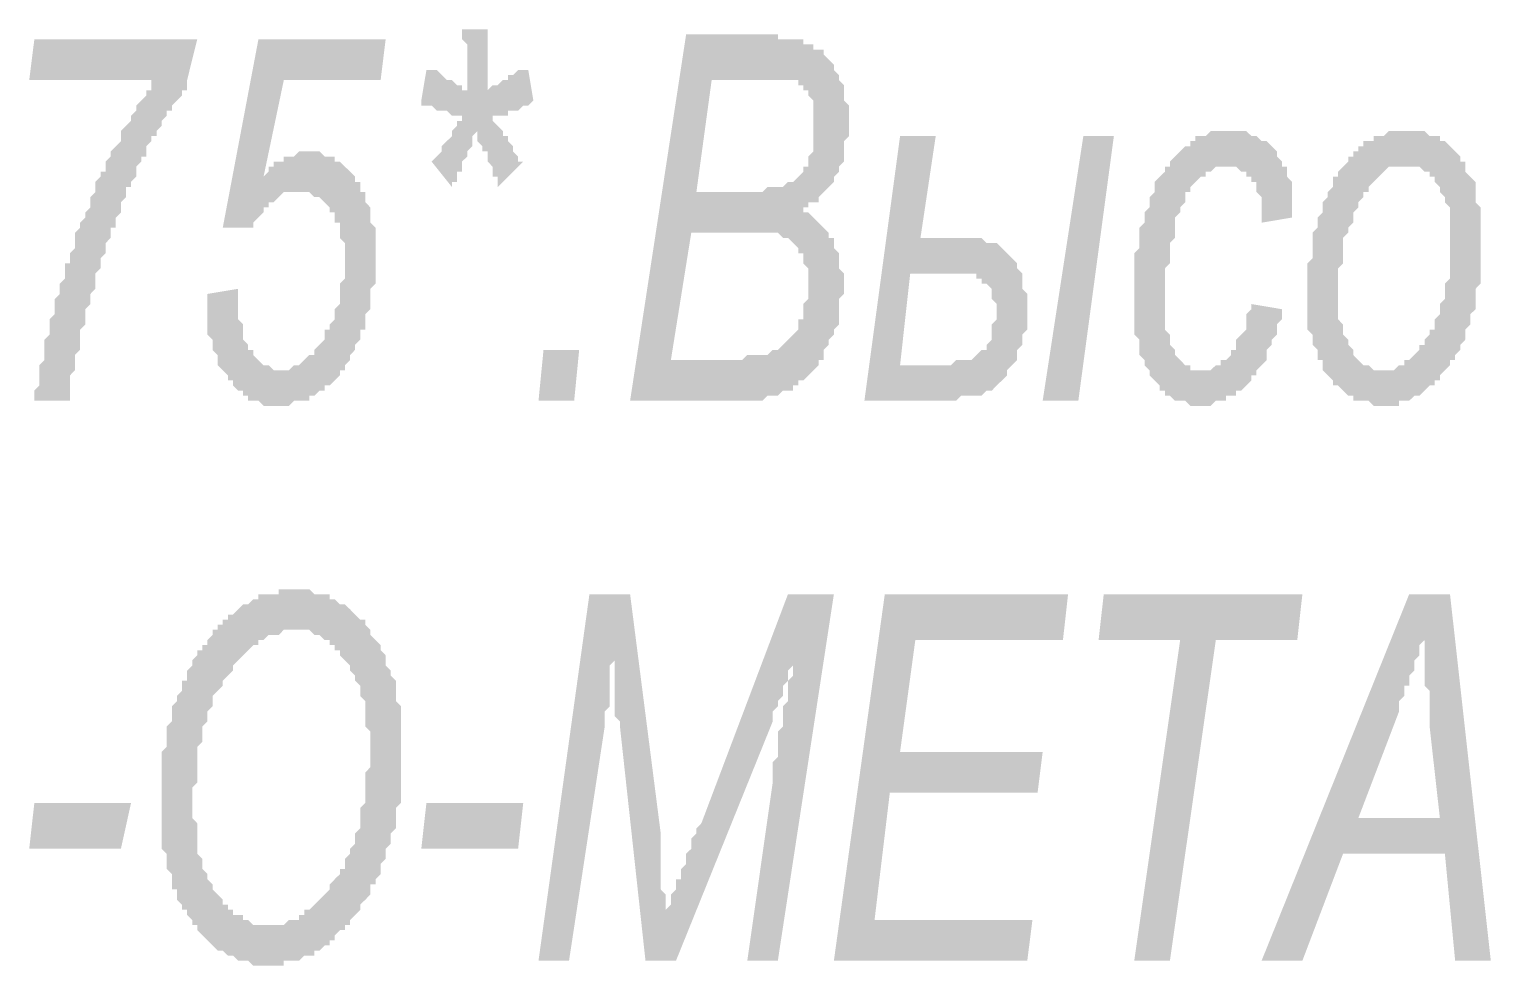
# Model space of a CAD drawing. Header units: millimetres. Extents: x 1372 to 666090, y 1285 to 31551.
# Drawn here: x 578392 to 579589, y 8653 to 9420 of the extents above; entities that cross this region are included whole.
import ezdxf

# ---------------------------------------------------------------- set-up
doc = ezdxf.new("R2010")
doc.units = ezdxf.units.MM
doc.layers.add('PDF _75-АЗ Штамп', color=7, linetype='Continuous')

msp = doc.modelspace()

# ---------------------------------------------------------------- hatches: boundary and pattern name
at = {"layer": 'PDF _75-АЗ Штамп', "transparency": 33554559}
for points in [[(578713.3, 9362), (578717.5, 9387), (578721.7, 9387), (578725.9, 9387), (578730, 9382.9), (578730, 9382.9), (578734.2, 9378.7), (578738.4, 9378.7), (578738.4, 9378.7), (578742.5, 9374.5), (578746.7, 9374.5), (578746.7, 9370.4), (578750.9, 9370.4), (578750.9, 9370.4), (578750.9, 9370.4), (578750.9, 9374.5), (578750.9, 9378.7), (578750.9, 9387), (578750.9, 9391.2), (578750.9, 9395.4), (578750.9, 9399.6), (578750.9, 9403.7), (578750.9, 9407.9), (578746.7, 9412.1), (578746.7, 9412.1), (578746.7, 9416.2), (578746.7, 9420.4), (578746.7, 9420.4), (578767.6, 9420.4), (578767.6, 9416.2), (578767.6, 9412.1), (578767.6, 9407.9), (578767.6, 9403.7), (578767.6, 9399.6), (578767.6, 9395.4), (578767.6, 9391.2), (578767.6, 9387), (578767.6, 9382.9), (578767.6, 9378.7), (578767.6, 9374.5), (578767.6, 9370.4), (578767.6, 9370.4), (578767.6, 9370.4), (578771.7, 9374.5), (578771.7, 9374.5), (578775.9, 9374.5), (578780.1, 9378.7), (578780.1, 9378.7), (578784.2, 9378.7), (578784.2, 9382.9), (578788.4, 9382.9), (578792.6, 9387), (578796.8, 9387), (578796.8, 9387), (578800.9, 9387), (578805.1, 9362), (578800.9, 9357.9), (578800.9, 9357.9), (578796.8, 9357.9), (578792.6, 9353.7), (578792.6, 9353.7), (578788.4, 9353.7), (578784.2, 9353.7), (578784.2, 9349.5), (578780.1, 9349.5), (578775.9, 9349.5), (578775.9, 9349.5), (578771.7, 9349.5), (578771.7, 9349.5), (578771.7, 9345.3), (578771.7, 9345.3), (578775.9, 9341.2), (578775.9, 9341.2), (578780.1, 9337), (578780.1, 9332.8), (578784.2, 9332.8), (578784.2, 9328.7), (578788.4, 9324.5), (578788.4, 9320.3), (578792.6, 9316.1), (578792.6, 9312), (578796.8, 9312), (578775.9, 9291.1), (578775.9, 9295.3), (578775.9, 9299.5), (578771.7, 9299.5), (578771.7, 9303.6), (578771.7, 9307.8), (578767.6, 9312), (578767.6, 9316.1), (578767.6, 9320.3), (578763.4, 9320.3), (578763.4, 9324.5), (578759.2, 9328.7), (578759.2, 9332.8), (578759.2, 9337), (578755, 9332.8), (578755, 9328.7), (578755, 9324.5), (578750.9, 9320.3), (578750.9, 9316.1), (578746.7, 9312), (578746.7, 9307.8), (578746.7, 9303.6), (578742.5, 9303.6), (578742.5, 9299.5), (578742.5, 9295.3), (578738.4, 9295.3), (578738.4, 9291.1), (578721.7, 9312), (578725.9, 9316.1), (578730, 9320.3), (578730, 9324.5), (578734.2, 9328.7), (578734.2, 9328.7), (578738.4, 9332.8), (578738.4, 9337), (578742.5, 9341.2), (578742.5, 9341.2), (578742.5, 9345.3), (578746.7, 9345.3), (578746.7, 9349.5), (578746.7, 9349.5), (578742.5, 9349.5), (578742.5, 9349.5), (578738.4, 9349.5), (578734.2, 9353.7), (578734.2, 9353.7), (578730, 9353.7), (578725.9, 9353.7), (578721.7, 9357.9), (578721.7, 9357.9), (578717.5, 9357.9), (578717.5, 9357.9), (578713.3, 9357.9), (578713.3, 9362)], [(578396.4, 9116), (578396.4, 9120.1), (578396.4, 9124.3), (578400.5, 9128.5), (578400.5, 9132.6), (578400.5, 9136.8), (578400.5, 9136.8), (578400.5, 9141), (578400.5, 9145.1), (578404.7, 9149.3), (578404.7, 9153.5), (578404.7, 9157.7), (578404.7, 9161.8), (578404.7, 9166), (578408.9, 9170.2), (578408.9, 9174.3), (578408.9, 9178.5), (578408.9, 9182.7), (578413.1, 9186.9), (578413.1, 9191), (578413.1, 9195.2), (578413.1, 9195.2), (578413.1, 9199.4), (578417.2, 9203.5), (578417.2, 9207.7), (578417.2, 9211.9), (578421.4, 9216.1), (578421.4, 9220.2), (578421.4, 9224.4), (578421.4, 9228.6), (578425.6, 9228.6), (578425.6, 9232.7), (578425.6, 9236.9), (578429.7, 9241.1), (578429.7, 9245.2), (578429.7, 9249.4), (578429.7, 9253.6), (578433.9, 9257.8), (578433.9, 9261.9), (578433.9, 9261.9), (578438.1, 9266.1), (578438.1, 9270.3), (578442.3, 9274.4), (578442.3, 9278.6), (578442.3, 9282.8), (578446.4, 9287), (578446.4, 9291.1), (578446.4, 9291.1), (578446.4, 9295.3), (578450.6, 9299.5), (578450.6, 9303.6), (578454.8, 9303.6), (578454.8, 9307.8), (578454.8, 9312), (578458.9, 9316.1), (578458.9, 9320.3), (578463.1, 9324.5), (578463.1, 9324.5), (578467.3, 9328.7), (578467.3, 9332.8), (578467.3, 9337), (578471.4, 9341.2), (578471.4, 9341.2), (578475.6, 9345.3), (578475.6, 9349.5), (578479.8, 9353.7), (578479.8, 9353.7), (578479.8, 9357.9), (578484, 9362), (578484, 9362), (578488.1, 9366.2), (578488.1, 9370.4), (578492.3, 9370.4), (578492.3, 9374.5), (578492.3, 9378.7), (578392.2, 9378.7), (578396.4, 9412.1), (578529.8, 9412.1), (578521.5, 9378.7), (578521.5, 9374.5), (578521.5, 9370.4), (578517.3, 9370.4), (578517.3, 9366.2), (578513.2, 9362), (578513.2, 9362), (578509, 9357.9), (578509, 9353.7), (578504.8, 9353.7), (578504.8, 9349.5), (578500.6, 9345.3), (578500.6, 9345.3), (578500.6, 9341.2), (578496.5, 9337), (578496.5, 9332.8), (578492.3, 9332.8), (578492.3, 9328.7), (578488.1, 9324.5), (578488.1, 9320.3), (578488.1, 9316.1), (578484, 9316.1), (578484, 9312), (578479.8, 9307.8), (578479.8, 9303.6), (578479.8, 9299.5), (578475.6, 9295.3), (578475.6, 9291.1), (578471.4, 9291.1), (578471.4, 9287), (578471.4, 9282.8), (578467.3, 9278.6), (578467.3, 9274.4), (578467.3, 9270.3), (578463.1, 9266.1), (578463.1, 9261.9), (578463.1, 9257.8), (578458.9, 9257.8), (578458.9, 9253.6), (578458.9, 9249.4), (578454.8, 9245.2), (578454.8, 9241.1), (578454.8, 9236.9), (578450.6, 9232.7), (578450.6, 9228.6), (578450.6, 9224.4), (578446.4, 9220.2), (578446.4, 9216.1), (578446.4, 9211.9), (578446.4, 9207.7), (578442.3, 9203.5), (578442.3, 9199.4), (578442.3, 9199.4), (578442.3, 9195.2), (578438.1, 9191), (578438.1, 9186.9), (578438.1, 9182.7), (578438.1, 9178.5), (578433.9, 9174.3), (578433.9, 9170.2), (578433.9, 9166), (578433.9, 9161.8), (578433.9, 9157.7), (578429.7, 9153.5), (578429.7, 9153.5), (578429.7, 9149.3), (578429.7, 9145.1), (578429.7, 9141), (578425.6, 9136.8), (578425.6, 9132.6), (578425.6, 9128.5), (578425.6, 9124.3), (578425.6, 9120.1), (578425.6, 9116), (578425.6, 9116)], [(578538.2, 9203.5), (578563.2, 9207.7), (578563.2, 9199.4), (578563.2, 9195.2), (578563.2, 9195.2), (578563.2, 9191), (578563.2, 9186.9), (578563.2, 9182.7), (578563.2, 9182.7), (578567.4, 9178.5), (578567.4, 9174.3), (578567.4, 9170.2), (578567.4, 9166), (578571.5, 9161.8), (578571.5, 9157.7), (578575.7, 9157.7), (578575.7, 9153.5), (578579.9, 9149.3), (578579.9, 9149.3), (578584.1, 9145.1), (578584.1, 9145.1), (578588.2, 9145.1), (578592.4, 9141), (578592.4, 9141), (578596.6, 9141), (578596.6, 9141), (578600.7, 9141), (578604.9, 9141), (578604.9, 9141), (578609.1, 9145.1), (578613.2, 9145.1), (578613.2, 9145.1), (578617.4, 9149.3), (578617.4, 9149.3), (578621.6, 9153.5), (578621.6, 9153.5), (578625.8, 9153.5), (578625.8, 9157.7), (578629.9, 9161.8), (578629.9, 9161.8), (578634.1, 9166), (578634.1, 9170.2), (578634.1, 9174.3), (578638.3, 9174.3), (578638.3, 9178.5), (578642.4, 9182.7), (578642.4, 9186.9), (578642.4, 9186.9), (578642.4, 9191), (578646.6, 9195.2), (578646.6, 9199.4), (578646.6, 9203.5), (578646.6, 9207.7), (578646.6, 9211.9), (578650.8, 9216.1), (578650.8, 9220.2), (578650.8, 9224.4), (578650.8, 9228.6), (578650.8, 9232.7), (578650.8, 9232.7), (578650.8, 9236.9), (578650.8, 9241.1), (578650.8, 9245.2), (578646.6, 9249.4), (578646.6, 9253.6), (578646.6, 9257.8), (578646.6, 9261.9), (578642.4, 9261.9), (578642.4, 9266.1), (578642.4, 9270.3), (578638.3, 9270.3), (578638.3, 9274.4), (578634.1, 9278.6), (578634.1, 9278.6), (578629.9, 9282.8), (578629.9, 9282.8), (578625.8, 9282.8), (578621.6, 9287), (578621.6, 9287), (578617.4, 9287), (578613.2, 9287), (578613.2, 9287), (578609.1, 9287), (578604.9, 9287), (578604.9, 9287), (578600.7, 9287), (578596.6, 9282.8), (578596.6, 9282.8), (578592.4, 9278.6), (578592.4, 9278.6), (578588.2, 9278.6), (578588.2, 9274.4), (578584.1, 9274.4), (578584.1, 9270.3), (578579.9, 9266.1), (578579.9, 9266.1), (578575.7, 9261.9), (578575.7, 9257.8), (578571.5, 9257.8), (578550.7, 9257.8), (578579.9, 9412.1), (578684.1, 9412.1), (578680, 9378.7), (578600.7, 9378.7), (578584.1, 9299.5), (578588.2, 9303.6), (578588.2, 9307.8), (578592.4, 9307.8), (578592.4, 9312), (578596.6, 9312), (578600.7, 9312), (578600.7, 9316.1), (578600.7, 9316.1), (578604.9, 9316.1), (578609.1, 9316.1), (578609.1, 9316.1), (578613.2, 9320.3), (578617.4, 9320.3), (578617.4, 9320.3), (578621.6, 9320.3), (578625.8, 9320.3), (578625.8, 9320.3), (578629.9, 9320.3), (578634.1, 9316.1), (578634.1, 9316.1), (578638.3, 9316.1), (578642.4, 9316.1), (578642.4, 9312), (578646.6, 9312), (578646.6, 9312), (578650.8, 9307.8), (578650.8, 9307.8), (578655, 9303.6), (578659.1, 9299.5), (578659.1, 9299.5), (578659.1, 9295.3), (578663.3, 9295.3), (578663.3, 9291.1), (578663.3, 9287), (578667.5, 9287), (578667.5, 9282.8), (578667.5, 9278.6), (578671.6, 9274.4), (578671.6, 9270.3), (578671.6, 9266.1), (578671.6, 9261.9), (578671.6, 9261.9), (578675.8, 9257.8), (578675.8, 9253.6), (578675.8, 9245.2), (578675.8, 9241.1), (578675.8, 9236.9), (578675.8, 9236.9), (578675.8, 9232.7), (578675.8, 9228.6), (578675.8, 9224.4), (578675.8, 9220.2), (578675.8, 9216.1), (578675.8, 9211.9), (578671.6, 9207.7), (578671.6, 9203.5), (578671.6, 9199.4), (578671.6, 9195.2), (578671.6, 9191), (578667.5, 9186.9), (578667.5, 9182.7), (578667.5, 9178.5), (578667.5, 9174.3), (578663.3, 9174.3), (578663.3, 9170.2), (578663.3, 9166), (578659.1, 9161.8), (578659.1, 9157.7), (578655, 9153.5), (578655, 9149.3), (578655, 9149.3), (578650.8, 9145.1), (578650.8, 9141), (578646.6, 9141), (578646.6, 9136.8), (578642.4, 9132.6), (578642.4, 9132.6), (578638.3, 9128.5), (578634.1, 9128.5), (578634.1, 9124.3), (578629.9, 9124.3), (578629.9, 9124.3), (578625.8, 9120.1), (578621.6, 9120.1), (578621.6, 9116), (578617.4, 9116), (578613.2, 9116), (578613.2, 9116), (578609.1, 9116), (578604.9, 9111.8), (578604.9, 9111.8), (578600.7, 9111.8), (578596.6, 9111.8), (578596.6, 9111.8), (578592.4, 9111.8), (578588.2, 9111.8), (578588.2, 9111.8), (578584.1, 9111.8), (578579.9, 9116), (578579.9, 9116), (578575.7, 9116), (578571.5, 9116), (578571.5, 9120.1), (578567.4, 9120.1), (578567.4, 9124.3), (578563.2, 9124.3), (578563.2, 9124.3), (578559, 9128.5), (578559, 9132.6), (578554.9, 9132.6), (578554.9, 9136.8), (578550.7, 9141), (578550.7, 9141), (578546.5, 9145.1), (578546.5, 9149.3), (578546.5, 9153.5), (578542.3, 9157.7), (578542.3, 9157.7), (578542.3, 9161.8), (578542.3, 9166), (578538.2, 9170.2), (578538.2, 9174.3), (578538.2, 9178.5), (578538.2, 9182.7), (578538.2, 9186.9), (578538.2, 9191), (578538.2, 9195.2), (578538.2, 9195.2), (578538.2, 9199.4), (578538.2, 9203.5)], [(579393.2, 9195.2), (579418.2, 9191), (579418.2, 9186.9), (579418.2, 9182.7), (579414, 9178.5), (579414, 9174.3), (579414, 9170.2), (579409.8, 9166), (579409.8, 9161.8), (579409.8, 9161.8), (579405.7, 9157.7), (579405.7, 9153.5), (579405.7, 9149.3), (579401.5, 9145.1), (579401.5, 9145.1), (579397.3, 9141), (579397.3, 9136.8), (579393.2, 9136.8), (579393.2, 9132.6), (579393.2, 9132.6), (579389, 9128.5), (579389, 9128.5), (579384.8, 9124.3), (579380.6, 9124.3), (579380.6, 9120.1), (579376.5, 9120.1), (579372.3, 9120.1), (579372.3, 9116), (579368.1, 9116), (579368.1, 9116), (579364, 9116), (579359.8, 9111.8), (579359.8, 9111.8), (579355.6, 9111.8), (579351.5, 9111.8), (579351.5, 9111.8), (579347.3, 9111.8), (579343.1, 9111.8), (579343.1, 9111.8), (579338.9, 9116), (579334.8, 9116), (579334.8, 9116), (579330.6, 9116), (579326.4, 9120.1), (579326.4, 9120.1), (579322.3, 9120.1), (579322.3, 9124.3), (579318.1, 9124.3), (579318.1, 9128.5), (579313.9, 9132.6), (579313.9, 9132.6), (579309.7, 9136.8), (579309.7, 9136.8), (579309.7, 9141), (579305.6, 9145.1), (579305.6, 9145.1), (579305.6, 9149.3), (579301.4, 9153.5), (579301.4, 9157.7), (579301.4, 9161.8), (579301.4, 9166), (579297.2, 9170.2), (579297.2, 9170.2), (579297.2, 9174.3), (579297.2, 9178.5), (579297.2, 9186.9), (579297.2, 9191), (579297.2, 9195.2), (579297.2, 9199.4), (579297.2, 9199.4), (579297.2, 9203.5), (579297.2, 9207.7), (579297.2, 9211.9), (579297.2, 9216.1), (579297.2, 9220.2), (579297.2, 9224.4), (579297.2, 9228.6), (579297.2, 9232.7), (579297.2, 9236.9), (579301.4, 9241.1), (579301.4, 9241.1), (579301.4, 9245.2), (579301.4, 9249.4), (579301.4, 9253.6), (579301.4, 9257.8), (579305.6, 9261.9), (579305.6, 9266.1), (579305.6, 9266.1), (579305.6, 9270.3), (579309.7, 9274.4), (579309.7, 9278.6), (579309.7, 9282.8), (579313.9, 9287), (579313.9, 9291.1), (579313.9, 9295.3), (579318.1, 9299.5), (579318.1, 9299.5), (579322.3, 9303.6), (579322.3, 9307.8), (579326.4, 9307.8), (579326.4, 9312), (579330.6, 9316.1), (579330.6, 9316.1), (579334.8, 9320.3), (579334.8, 9320.3), (579334.8, 9320.3), (579338.9, 9324.5), (579343.1, 9324.5), (579343.1, 9328.7), (579347.3, 9328.7), (579347.3, 9332.8), (579351.5, 9332.8), (579355.6, 9332.8), (579355.6, 9332.8), (579359.8, 9337), (579364, 9337), (579364, 9337), (579368.1, 9337), (579372.3, 9337), (579372.3, 9337), (579376.5, 9337), (579380.6, 9337), (579380.6, 9337), (579384.8, 9337), (579389, 9337), (579389, 9337), (579393.2, 9332.8), (579397.3, 9332.8), (579397.3, 9332.8), (579401.5, 9328.7), (579405.7, 9328.7), (579405.7, 9328.7), (579409.8, 9324.5), (579409.8, 9324.5), (579414, 9320.3), (579414, 9316.1), (579414, 9316.1), (579418.2, 9312), (579418.2, 9307.8), (579422.4, 9307.8), (579422.4, 9303.6), (579422.4, 9299.5), (579426.5, 9295.3), (579426.5, 9291.1), (579426.5, 9287), (579426.5, 9282.8), (579426.5, 9278.6), (579426.5, 9274.4), (579426.5, 9270.3), (579426.5, 9266.1), (579426.5, 9266.1), (579401.5, 9261.9), (579401.5, 9270.3), (579401.5, 9274.4), (579401.5, 9278.6), (579401.5, 9282.8), (579401.5, 9282.8), (579397.3, 9287), (579397.3, 9291.1), (579397.3, 9295.3), (579393.2, 9295.3), (579393.2, 9299.5), (579389, 9299.5), (579389, 9303.6), (579384.8, 9303.6), (579384.8, 9303.6), (579380.6, 9307.8), (579376.5, 9307.8), (579372.3, 9307.8), (579372.3, 9307.8), (579368.1, 9307.8), (579368.1, 9307.8), (579364, 9307.8), (579359.8, 9303.6), (579359.8, 9303.6), (579355.6, 9303.6), (579355.6, 9299.5), (579351.5, 9299.5), (579347.3, 9295.3), (579347.3, 9295.3), (579347.3, 9295.3), (579343.1, 9291.1), (579343.1, 9287), (579338.9, 9287), (579338.9, 9282.8), (579338.9, 9278.6), (579334.8, 9274.4), (579334.8, 9274.4), (579334.8, 9270.3), (579330.6, 9266.1), (579330.6, 9261.9), (579330.6, 9257.8), (579330.6, 9253.6), (579330.6, 9249.4), (579326.4, 9245.2), (579326.4, 9241.1), (579326.4, 9236.9), (579326.4, 9232.7), (579326.4, 9228.6), (579322.3, 9224.4), (579322.3, 9220.2), (579322.3, 9216.1), (579322.3, 9216.1), (579322.3, 9211.9), (579322.3, 9207.7), (579322.3, 9203.5), (579322.3, 9199.4), (579322.3, 9195.2), (579322.3, 9191), (579322.3, 9186.9), (579322.3, 9182.7), (579322.3, 9178.5), (579322.3, 9174.3), (579326.4, 9170.2), (579326.4, 9166), (579326.4, 9161.8), (579326.4, 9161.8), (579330.6, 9157.7), (579330.6, 9153.5), (579330.6, 9153.5), (579334.8, 9149.3), (579338.9, 9145.1), (579338.9, 9145.1), (579343.1, 9145.1), (579343.1, 9141), (579347.3, 9141), (579351.5, 9141), (579351.5, 9141), (579355.6, 9141), (579355.6, 9141), (579359.8, 9141), (579364, 9145.1), (579364, 9145.1), (579368.1, 9145.1), (579368.1, 9149.3), (579372.3, 9149.3), (579376.5, 9153.5), (579376.5, 9153.5), (579376.5, 9157.7), (579380.6, 9157.7), (579380.6, 9161.8), (579380.6, 9166), (579384.8, 9170.2), (579384.8, 9170.2), (579389, 9174.3), (579389, 9178.5), (579389, 9182.7), (579389, 9186.9), (579393.2, 9191), (579393.2, 9195.2), (579393.2, 9195.2)], [(578809.3, 8657.2), (578851, 8957.5), (578884.3, 8957.5), (578909.4, 8761.4), (578909.4, 8757.3), (578909.4, 8753.1), (578909.4, 8748.9), (578909.4, 8744.8), (578909.4, 8740.6), (578909.4, 8736.4), (578909.4, 8732.3), (578909.4, 8728.1), (578909.4, 8723.9), (578909.4, 8719.7), (578909.4, 8715.6), (578913.5, 8711.4), (578913.5, 8707.2), (578913.5, 8703.1), (578913.5, 8703.1), (578913.5, 8698.9), (578913.5, 8694.7), (578913.5, 8690.5), (578913.5, 8694.7), (578913.5, 8694.7), (578913.5, 8698.9), (578917.7, 8703.1), (578917.7, 8707.2), (578917.7, 8707.2), (578917.7, 8711.4), (578921.9, 8715.6), (578921.9, 8719.7), (578921.9, 8723.9), (578926, 8723.9), (578926, 8728.1), (578926, 8732.3), (578930.2, 8736.4), (578930.2, 8740.6), (578930.2, 8744.8), (578934.4, 8748.9), (578934.4, 8753.1), (578934.4, 8757.3), (578938.6, 8761.4), (578938.6, 8765.6), (578942.7, 8769.8), (578942.7, 8769.8), (579013.6, 8957.5), (579051.2, 8957.5), (579005.3, 8657.2), (578980.3, 8657.2), (579001.1, 8803.2), (579001.1, 8807.3), (579001.1, 8811.5), (579001.1, 8815.7), (579001.1, 8815.7), (579001.1, 8819.8), (579005.3, 8824), (579005.3, 8828.2), (579005.3, 8832.4), (579005.3, 8836.5), (579005.3, 8840.7), (579005.3, 8844.9), (579009.5, 8849), (579009.5, 8853.2), (579009.5, 8857.4), (579009.5, 8861.5), (579009.5, 8865.7), (579013.6, 8869.9), (579013.6, 8874.1), (579013.6, 8878.2), (579013.6, 8882.4), (579013.6, 8886.6), (579017.8, 8890.7), (579017.8, 8894.9), (579017.8, 8899.1), (579017.8, 8903.3), (579017.8, 8907.4), (579022, 8911.6), (579022, 8915.8), (579022, 8915.8), (579022, 8911.6), (579017.8, 8907.4), (579017.8, 8903.3), (579017.8, 8903.3), (579017.8, 8899.1), (579013.6, 8894.9), (579013.6, 8890.7), (579013.6, 8886.6), (579009.5, 8882.4), (579009.5, 8878.2), (579009.5, 8874.1), (579005.3, 8869.9), (579005.3, 8869.9), (579005.3, 8865.7), (579001.1, 8861.5), (579001.1, 8857.4), (579001.1, 8853.2), (578921.9, 8657.2), (578896.9, 8657.2), (578876, 8849), (578876, 8853.2), (578871.8, 8857.4), (578871.8, 8861.5), (578871.8, 8865.7), (578871.8, 8865.7), (578871.8, 8869.9), (578871.8, 8874.1), (578871.8, 8878.2), (578871.8, 8882.4), (578871.8, 8886.6), (578871.8, 8890.7), (578871.8, 8899.1), (578871.8, 8903.3), (578871.8, 8907.4), (578871.8, 8911.6), (578871.8, 8903.3), (578867.7, 8899.1), (578867.7, 8894.9), (578867.7, 8890.7), (578867.7, 8886.6), (578867.7, 8882.4), (578867.7, 8878.2), (578867.7, 8874.1), (578867.7, 8869.9), (578867.7, 8865.7), (578863.5, 8861.5), (578863.5, 8857.4), (578863.5, 8853.2), (578863.5, 8853.2), (578863.5, 8849), (578863.5, 8849), (578834.3, 8657.2)], [(579051.2, 8657.2), (579092.9, 8957.5), (579243, 8957.5), (579238.8, 8919.9), (579117.9, 8919.9), (579105.4, 8828.2), (579222.2, 8828.2), (579218, 8794.8), (579097, 8794.8), (579084.5, 8690.5), (579213.8, 8690.5), (579209.6, 8657.2)], [(579297.2, 8657.2), (579334.8, 8919.9), (579268, 8919.9), (579272.2, 8957.5), (579434.9, 8957.5), (579430.7, 8919.9), (579364, 8919.9), (579326.4, 8657.2)]]:
    msp.add_hatch(color=256, dxfattribs=at).paths.add_polyline_path(points)
h = msp.add_hatch(color=256, dxfattribs=at)
h.paths.add_polyline_path([(578884.3, 9116), (578930.2, 9416.2), (578992.8, 9416.2), (578996.9, 9416.2), (579001.1, 9416.2), (579005.3, 9416.2), (579005.3, 9412.1), (579009.5, 9412.1), (579013.6, 9412.1), (579013.6, 9412.1), (579017.8, 9412.1), (579017.8, 9412.1), (579017.8, 9412.1), (579022, 9412.1), (579026.1, 9412.1), (579026.1, 9407.9), (579030.3, 9407.9), (579034.5, 9407.9), (579034.5, 9403.7), (579038.7, 9403.7), (579042.8, 9403.7), (579042.8, 9399.6), (579042.8, 9399.6), (579047, 9395.4), (579051.2, 9391.2), (579051.2, 9391.2), (579051.2, 9387), (579055.3, 9382.9), (579055.3, 9378.7), (579055.3, 9378.7), (579059.5, 9374.5), (579059.5, 9370.4), (579059.5, 9366.2), (579059.5, 9362), (579063.7, 9357.9), (579063.7, 9353.7), (579063.7, 9349.5), (579063.7, 9345.3), (579063.7, 9345.3), (579063.7, 9341.2), (579063.7, 9337), (579063.7, 9332.8), (579059.5, 9328.7), (579059.5, 9324.5), (579059.5, 9320.3), (579059.5, 9316.1), (579059.5, 9312), (579055.3, 9307.8), (579055.3, 9303.6), (579055.3, 9303.6), (579051.2, 9299.5), (579051.2, 9299.5), (579051.2, 9295.3), (579047, 9291.1), (579047, 9291.1), (579042.8, 9287), (579042.8, 9287), (579038.7, 9282.8), (579038.7, 9278.6), (579034.5, 9278.6), (579030.3, 9278.6), (579030.3, 9274.4), (579026.1, 9274.4), (579026.1, 9274.4), (579026.1, 9270.3), (579030.3, 9270.3), (579034.5, 9266.1), (579034.5, 9266.1), (579038.7, 9261.9), (579038.7, 9261.9), (579042.8, 9257.8), (579042.8, 9257.8), (579047, 9253.6), (579047, 9249.4), (579051.2, 9249.4), (579051.2, 9245.2), (579051.2, 9241.1), (579055.3, 9236.9), (579055.3, 9232.7), (579055.3, 9232.7), (579055.3, 9228.6), (579055.3, 9224.4), (579059.5, 9220.2), (579059.5, 9216.1), (579059.5, 9211.9), (579059.5, 9207.7), (579059.5, 9203.5), (579055.3, 9199.4), (579055.3, 9195.2), (579055.3, 9191), (579055.3, 9186.9), (579055.3, 9182.7), (579055.3, 9178.5), (579051.2, 9174.3), (579051.2, 9174.3), (579051.2, 9170.2), (579047, 9166), (579047, 9166), (579047, 9161.8), (579042.8, 9157.7), (579042.8, 9153.5), (579042.8, 9149.3), (579038.7, 9149.3), (579038.7, 9145.1), (579034.5, 9141), (579034.5, 9141), (579030.3, 9136.8), (579030.3, 9136.8), (579026.1, 9132.6), (579022, 9132.6), (579022, 9128.5), (579017.8, 9128.5), (579017.8, 9124.3), (579013.6, 9124.3), (579013.6, 9124.3), (579009.5, 9124.3), (579005.3, 9120.1), (579005.3, 9120.1), (579001.1, 9120.1), (578996.9, 9120.1), (578996.9, 9120.1), (578992.8, 9116), (578988.6, 9116), (578984.4, 9116), (578984.4, 9116)], flags=0)
h.paths.add_polyline_path([(578938.6, 9287), (578980.3, 9287), (578984.4, 9287), (578988.6, 9287), (578988.6, 9287), (578992.8, 9287), (578996.9, 9291.1), (579001.1, 9291.1), (579001.1, 9291.1), (579005.3, 9291.1), (579009.5, 9291.1), (579009.5, 9291.1), (579013.6, 9295.3), (579017.8, 9295.3), (579017.8, 9295.3), (579022, 9299.5), (579022, 9299.5), (579022, 9299.5), (579026.1, 9303.6), (579026.1, 9307.8), (579030.3, 9307.8), (579030.3, 9312), (579030.3, 9316.1), (579034.5, 9320.3), (579034.5, 9324.5), (579034.5, 9324.5), (579034.5, 9328.7), (579034.5, 9332.8), (579034.5, 9337), (579034.5, 9341.2), (579034.5, 9345.3), (579034.5, 9349.5), (579034.5, 9353.7), (579034.5, 9357.9), (579034.5, 9362), (579034.5, 9362), (579030.3, 9366.2), (579030.3, 9370.4), (579026.1, 9370.4), (579026.1, 9374.5), (579022, 9374.5), (579022, 9378.7), (579017.8, 9378.7), (579017.8, 9378.7), (579013.6, 9378.7), (579013.6, 9378.7), (579009.5, 9378.7), (579005.3, 9378.7), (579005.3, 9378.7), (579001.1, 9378.7), (578996.9, 9378.7), (578996.9, 9378.7), (578951.1, 9378.7)], flags=0)
h.paths.add_polyline_path([(578917.7, 9149.3), (578963.6, 9149.3), (578967.8, 9149.3), (578971.9, 9149.3), (578976.1, 9149.3), (578980.3, 9153.5), (578984.4, 9153.5), (578984.4, 9153.5), (578988.6, 9153.5), (578988.6, 9153.5), (578988.6, 9153.5), (578992.8, 9153.5), (578996.9, 9153.5), (579001.1, 9157.7), (579001.1, 9157.7), (579005.3, 9157.7), (579009.5, 9161.8), (579009.5, 9161.8), (579013.6, 9166), (579013.6, 9166), (579017.8, 9170.2), (579017.8, 9170.2), (579022, 9174.3), (579022, 9178.5), (579022, 9182.7), (579026.1, 9182.7), (579026.1, 9186.9), (579026.1, 9191), (579026.1, 9195.2), (579030.3, 9199.4), (579030.3, 9203.5), (579030.3, 9207.7), (579030.3, 9211.9), (579030.3, 9216.1), (579030.3, 9220.2), (579030.3, 9224.4), (579026.1, 9228.6), (579026.1, 9232.7), (579026.1, 9236.9), (579022, 9236.9), (579022, 9241.1), (579022, 9241.1), (579017.8, 9245.2), (579017.8, 9245.2), (579013.6, 9249.4), (579013.6, 9249.4), (579009.5, 9249.4), (579009.5, 9249.4), (579005.3, 9253.6), (579001.1, 9253.6), (579001.1, 9253.6), (578996.9, 9253.6), (578992.8, 9253.6), (578988.6, 9253.6), (578984.4, 9253.6), (578934.4, 9253.6)], flags=0)
h = msp.add_hatch(color=256, dxfattribs=at)
h.paths.add_polyline_path([(579439, 9199.4), (579439, 9203.5), (579439, 9207.7), (579439, 9211.9), (579439, 9216.1), (579439, 9220.2), (579439, 9224.4), (579439, 9228.6), (579443.2, 9232.7), (579443.2, 9236.9), (579443.2, 9241.1), (579443.2, 9245.2), (579443.2, 9249.4), (579443.2, 9253.6), (579447.4, 9257.8), (579447.4, 9261.9), (579447.4, 9266.1), (579447.4, 9266.1), (579451.5, 9270.3), (579451.5, 9274.4), (579451.5, 9278.6), (579455.7, 9282.8), (579455.7, 9282.8), (579455.7, 9287), (579459.9, 9291.1), (579459.9, 9295.3), (579459.9, 9299.5), (579464.1, 9299.5), (579464.1, 9303.6), (579468.2, 9307.8), (579468.2, 9307.8), (579472.4, 9312), (579472.4, 9316.1), (579476.6, 9316.1), (579476.6, 9320.3), (579480.7, 9320.3), (579480.7, 9324.5), (579484.9, 9324.5), (579484.9, 9328.7), (579489.1, 9328.7), (579493.3, 9328.7), (579493.3, 9332.8), (579497.4, 9332.8), (579501.6, 9332.8), (579501.6, 9332.8), (579505.8, 9337), (579509.9, 9337), (579509.9, 9337), (579514.1, 9337), (579518.3, 9337), (579518.3, 9337), (579522.4, 9337), (579522.4, 9337), (579526.6, 9337), (579530.8, 9337), (579535, 9337), (579535, 9337), (579539.1, 9332.8), (579543.3, 9332.8), (579543.3, 9332.8), (579547.5, 9332.8), (579547.5, 9328.7), (579551.6, 9328.7), (579555.8, 9324.5), (579555.8, 9324.5), (579560, 9320.3), (579560, 9320.3), (579564.2, 9316.1), (579564.2, 9312), (579564.2, 9312), (579568.3, 9312), (579568.3, 9307.8), (579568.3, 9303.6), (579572.5, 9299.5), (579572.5, 9299.5), (579576.7, 9295.3), (579576.7, 9291.1), (579576.7, 9287), (579576.7, 9282.8), (579576.7, 9278.6), (579580.8, 9274.4), (579580.8, 9274.4), (579580.8, 9270.3), (579580.8, 9266.1), (579580.8, 9261.9), (579580.8, 9253.6), (579580.8, 9249.4), (579580.8, 9249.4), (579580.8, 9245.2), (579580.8, 9241.1), (579580.8, 9236.9), (579580.8, 9232.7), (579580.8, 9228.6), (579580.8, 9224.4), (579580.8, 9220.2), (579580.8, 9216.1), (579580.8, 9211.9), (579576.7, 9207.7), (579576.7, 9203.5), (579576.7, 9199.4), (579576.7, 9195.2), (579576.7, 9191), (579572.5, 9186.9), (579572.5, 9182.7), (579572.5, 9178.5), (579572.5, 9178.5), (579568.3, 9174.3), (579568.3, 9170.2), (579568.3, 9166), (579564.2, 9161.8), (579564.2, 9161.8), (579564.2, 9157.7), (579560, 9153.5), (579560, 9149.3), (579555.8, 9149.3), (579555.8, 9145.1), (579551.6, 9141), (579551.6, 9141), (579547.5, 9136.8), (579547.5, 9132.6), (579543.3, 9132.6), (579543.3, 9128.5), (579543.3, 9128.5), (579539.1, 9128.5), (579535, 9124.3), (579535, 9124.3), (579530.8, 9120.1), (579526.6, 9120.1), (579526.6, 9120.1), (579522.4, 9116), (579518.3, 9116), (579518.3, 9116), (579514.1, 9116), (579514.1, 9111.8), (579509.9, 9111.8), (579505.8, 9111.8), (579505.8, 9111.8), (579501.6, 9111.8), (579501.6, 9111.8), (579497.4, 9111.8), (579493.3, 9111.8), (579493.3, 9111.8), (579489.1, 9116), (579484.9, 9116), (579484.9, 9116), (579480.7, 9116), (579476.6, 9116), (579476.6, 9120.1), (579472.4, 9120.1), (579468.2, 9124.3), (579468.2, 9124.3), (579468.2, 9124.3), (579464.1, 9128.5), (579459.9, 9128.5), (579459.9, 9132.6), (579455.7, 9136.8), (579455.7, 9136.8), (579451.5, 9141), (579451.5, 9145.1), (579451.5, 9149.3), (579447.4, 9149.3), (579447.4, 9153.5), (579447.4, 9157.7), (579443.2, 9161.8), (579443.2, 9166), (579443.2, 9170.2), (579443.2, 9170.2), (579439, 9174.3), (579439, 9178.5), (579439, 9182.7), (579439, 9186.9), (579439, 9191), (579439, 9195.2), (579439, 9199.4)], flags=0)
h.paths.add_polyline_path([(579464.1, 9203.5), (579464.1, 9199.4), (579464.1, 9195.2), (579464.1, 9186.9), (579464.1, 9182.7), (579468.2, 9178.5), (579468.2, 9178.5), (579468.2, 9174.3), (579468.2, 9170.2), (579472.4, 9166), (579472.4, 9161.8), (579472.4, 9161.8), (579476.6, 9157.7), (579476.6, 9157.7), (579476.6, 9153.5), (579480.7, 9149.3), (579480.7, 9149.3), (579484.9, 9145.1), (579484.9, 9145.1), (579489.1, 9145.1), (579493.3, 9141), (579493.3, 9141), (579497.4, 9141), (579501.6, 9141), (579501.6, 9141), (579505.8, 9141), (579505.8, 9141), (579509.9, 9141), (579514.1, 9145.1), (579514.1, 9145.1), (579518.3, 9145.1), (579518.3, 9149.3), (579522.4, 9149.3), (579526.6, 9153.5), (579526.6, 9153.5), (579530.8, 9157.7), (579530.8, 9157.7), (579530.8, 9161.8), (579535, 9161.8), (579535, 9166), (579539.1, 9170.2), (579539.1, 9174.3), (579543.3, 9174.3), (579543.3, 9178.5), (579543.3, 9182.7), (579547.5, 9186.9), (579547.5, 9191), (579547.5, 9195.2), (579547.5, 9195.2), (579551.6, 9199.4), (579551.6, 9203.5), (579551.6, 9207.7), (579551.6, 9207.7), (579551.6, 9211.9), (579555.8, 9216.1), (579555.8, 9220.2), (579555.8, 9224.4), (579555.8, 9228.6), (579555.8, 9232.7), (579555.8, 9236.9), (579555.8, 9241.1), (579555.8, 9245.2), (579555.8, 9249.4), (579555.8, 9253.6), (579555.8, 9257.8), (579555.8, 9261.9), (579555.8, 9266.1), (579555.8, 9270.3), (579555.8, 9274.4), (579551.6, 9278.6), (579551.6, 9282.8), (579551.6, 9282.8), (579547.5, 9287), (579547.5, 9291.1), (579547.5, 9291.1), (579547.5, 9291.1), (579543.3, 9295.3), (579543.3, 9299.5), (579539.1, 9299.5), (579539.1, 9303.6), (579535, 9303.6), (579530.8, 9307.8), (579530.8, 9307.8), (579526.6, 9307.8), (579522.4, 9307.8), (579522.4, 9307.8), (579518.3, 9307.8), (579518.3, 9307.8), (579514.1, 9307.8), (579509.9, 9307.8), (579509.9, 9307.8), (579505.8, 9307.8), (579501.6, 9303.6), (579501.6, 9303.6), (579497.4, 9299.5), (579497.4, 9299.5), (579497.4, 9299.5), (579493.3, 9295.3), (579493.3, 9295.3), (579489.1, 9291.1), (579489.1, 9287), (579484.9, 9287), (579484.9, 9282.8), (579480.7, 9278.6), (579480.7, 9278.6), (579480.7, 9274.4), (579476.6, 9270.3), (579476.6, 9266.1), (579476.6, 9261.9), (579472.4, 9257.8), (579472.4, 9257.8), (579472.4, 9253.6), (579468.2, 9249.4), (579468.2, 9245.2), (579468.2, 9241.1), (579468.2, 9236.9), (579468.2, 9232.7), (579468.2, 9228.6), (579464.1, 9224.4), (579464.1, 9220.2), (579464.1, 9216.1), (579464.1, 9211.9), (579464.1, 9207.7), (579464.1, 9203.5), (579464.1, 9203.5)], flags=0)
h = msp.add_hatch(color=256, dxfattribs=at)
h.paths.add_polyline_path([(579255.5, 9332.8), (579280.5, 9332.8), (579251.4, 9116), (579222.2, 9116)], flags=0)
h.paths.add_polyline_path([(579105.4, 9332.8), (579134.6, 9332.8), (579122.1, 9249.4), (579147.1, 9249.4), (579151.3, 9249.4), (579155.4, 9249.4), (579159.6, 9249.4), (579163.8, 9249.4), (579163.8, 9249.4), (579167.9, 9249.4), (579172.1, 9249.4), (579172.1, 9249.4), (579176.3, 9245.2), (579180.5, 9245.2), (579180.5, 9245.2), (579184.6, 9245.2), (579184.6, 9245.2), (579184.6, 9245.2), (579188.8, 9241.1), (579188.8, 9241.1), (579193, 9236.9), (579193, 9236.9), (579197.1, 9232.7), (579197.1, 9232.7), (579201.3, 9228.6), (579201.3, 9224.4), (579201.3, 9224.4), (579205.5, 9220.2), (579205.5, 9216.1), (579205.5, 9211.9), (579205.5, 9207.7), (579209.6, 9203.5), (579209.6, 9199.4), (579209.6, 9199.4), (579209.6, 9191), (579209.6, 9191), (579209.6, 9186.9), (579209.6, 9182.7), (579209.6, 9178.5), (579209.6, 9174.3), (579205.5, 9170.2), (579205.5, 9166), (579205.5, 9166), (579205.5, 9161.8), (579201.3, 9157.7), (579201.3, 9153.5), (579201.3, 9149.3), (579197.1, 9145.1), (579197.1, 9145.1), (579193, 9141), (579193, 9136.8), (579188.8, 9132.6), (579188.8, 9132.6), (579184.6, 9128.5), (579184.6, 9128.5), (579180.5, 9124.3), (579180.5, 9124.3), (579180.5, 9124.3), (579176.3, 9124.3), (579176.3, 9124.3), (579172.1, 9120.1), (579172.1, 9120.1), (579167.9, 9120.1), (579163.8, 9120.1), (579163.8, 9120.1), (579159.6, 9120.1), (579155.4, 9120.1), (579151.3, 9116), (579151.3, 9116), (579147.1, 9116), (579142.9, 9116), (579138.7, 9116), (579076.2, 9116)], flags=0)
h.paths.add_polyline_path([(579105.4, 9145.1), (579138.7, 9145.1), (579142.9, 9145.1), (579142.9, 9145.1), (579147.1, 9145.1), (579151.3, 9149.3), (579155.4, 9149.3), (579155.4, 9149.3), (579159.6, 9149.3), (579163.8, 9149.3), (579163.8, 9149.3), (579163.8, 9149.3), (579167.9, 9153.5), (579167.9, 9153.5), (579172.1, 9157.7), (579176.3, 9157.7), (579176.3, 9161.8), (579176.3, 9161.8), (579180.5, 9166), (579180.5, 9170.2), (579180.5, 9174.3), (579180.5, 9178.5), (579184.6, 9182.7), (579184.6, 9186.9), (579184.6, 9186.9), (579184.6, 9191), (579184.6, 9195.2), (579180.5, 9199.4), (579180.5, 9203.5), (579180.5, 9207.7), (579180.5, 9207.7), (579176.3, 9211.9), (579172.1, 9211.9), (579172.1, 9216.1), (579167.9, 9216.1), (579167.9, 9220.2), (579163.8, 9220.2), (579163.8, 9220.2), (579159.6, 9220.2), (579159.6, 9220.2), (579155.4, 9220.2), (579151.3, 9220.2), (579147.1, 9220.2), (579142.9, 9220.2), (579113.7, 9220.2)], flags=0)
h = msp.add_hatch(color=256, dxfattribs=at)
h.paths.add_polyline_path([(578500.6, 8782.3), (578500.6, 8786.5), (578500.6, 8790.6), (578500.6, 8794.8), (578500.6, 8799), (578500.6, 8807.3), (578500.6, 8811.5), (578500.6, 8815.7), (578500.6, 8819.8), (578500.6, 8824), (578500.6, 8828.2), (578504.8, 8832.4), (578504.8, 8836.5), (578504.8, 8836.5), (578504.8, 8840.7), (578504.8, 8844.9), (578504.8, 8849), (578509, 8853.2), (578509, 8857.4), (578509, 8861.5), (578509, 8865.7), (578513.2, 8869.9), (578513.2, 8869.9), (578513.2, 8874.1), (578517.3, 8878.2), (578517.3, 8882.4), (578517.3, 8886.6), (578521.5, 8886.6), (578521.5, 8890.7), (578521.5, 8894.9), (578525.7, 8899.1), (578525.7, 8899.1), (578525.7, 8903.3), (578529.8, 8907.4), (578529.8, 8911.6), (578534, 8911.6), (578534, 8915.8), (578538.2, 8915.8), (578538.2, 8919.9), (578542.3, 8924.1), (578542.3, 8928.3), (578546.5, 8928.3), (578546.5, 8932.4), (578550.7, 8932.4), (578550.7, 8936.6), (578554.9, 8936.6), (578554.9, 8940.8), (578559, 8940.8), (578563.2, 8945), (578563.2, 8945), (578567.4, 8949.1), (578567.4, 8949.1), (578571.5, 8949.1), (578575.7, 8953.3), (578575.7, 8953.3), (578579.9, 8953.3), (578579.9, 8957.5), (578584.1, 8957.5), (578588.2, 8957.5), (578588.2, 8957.5), (578592.4, 8957.5), (578596.6, 8957.5), (578596.6, 8961.6), (578600.7, 8961.6), (578604.9, 8961.6), (578604.9, 8961.6), (578609.1, 8961.6), (578609.1, 8961.6), (578613.2, 8961.6), (578617.4, 8961.6), (578617.4, 8961.6), (578621.6, 8961.6), (578625.8, 8957.5), (578629.9, 8957.5), (578629.9, 8957.5), (578634.1, 8957.5), (578638.3, 8957.5), (578638.3, 8953.3), (578642.4, 8953.3), (578642.4, 8953.3), (578646.6, 8949.1), (578650.8, 8949.1), (578650.8, 8949.1), (578655, 8945), (578655, 8945), (578659.1, 8940.8), (578659.1, 8940.8), (578663.3, 8936.6), (578667.5, 8936.6), (578667.5, 8932.4), (578671.6, 8928.3), (578671.6, 8928.3), (578671.6, 8924.1), (578675.8, 8919.9), (578675.8, 8919.9), (578680, 8915.8), (578680, 8911.6), (578680, 8911.6), (578684.1, 8907.4), (578684.1, 8903.3), (578684.1, 8899.1), (578688.3, 8894.9), (578688.3, 8894.9), (578688.3, 8890.7), (578692.5, 8886.6), (578692.5, 8882.4), (578692.5, 8878.2), (578692.5, 8874.1), (578692.5, 8869.9), (578696.7, 8865.7), (578696.7, 8861.5), (578696.7, 8857.4), (578696.7, 8853.2), (578696.7, 8849), (578696.7, 8844.9), (578696.7, 8840.7), (578696.7, 8836.5), (578696.7, 8832.4), (578696.7, 8828.2), (578696.7, 8828.2), (578696.7, 8824), (578696.7, 8819.8), (578696.7, 8815.7), (578696.7, 8811.5), (578696.7, 8807.3), (578696.7, 8803.2), (578696.7, 8799), (578696.7, 8794.8), (578696.7, 8790.6), (578696.7, 8786.5), (578692.5, 8782.3), (578692.5, 8778.1), (578692.5, 8774), (578692.5, 8769.8), (578692.5, 8765.6), (578688.3, 8761.4), (578688.3, 8757.3), (578688.3, 8757.3), (578688.3, 8753.1), (578684.1, 8748.9), (578684.1, 8748.9), (578684.1, 8744.8), (578684.1, 8740.6), (578680, 8736.4), (578680, 8732.3), (578680, 8728.1), (578675.8, 8723.9), (578675.8, 8719.7), (578671.6, 8719.7), (578671.6, 8715.6), (578671.6, 8711.4), (578667.5, 8707.2), (578667.5, 8707.2), (578663.3, 8703.1), (578663.3, 8698.9), (578663.3, 8698.9), (578659.1, 8694.7), (578659.1, 8694.7), (578655, 8690.5), (578655, 8686.4), (578650.8, 8686.4), (578650.8, 8682.2), (578646.6, 8682.2), (578642.4, 8678), (578642.4, 8673.9), (578638.3, 8673.9), (578638.3, 8669.7), (578634.1, 8669.7), (578634.1, 8669.7), (578629.9, 8665.5), (578625.8, 8665.5), (578625.8, 8661.4), (578621.6, 8661.4), (578617.4, 8661.4), (578617.4, 8661.4), (578613.2, 8657.2), (578609.1, 8657.2), (578609.1, 8657.2), (578604.9, 8657.2), (578600.7, 8657.2), (578600.7, 8653), (578596.6, 8653), (578592.4, 8653), (578592.4, 8653), (578588.2, 8653), (578588.2, 8653), (578584.1, 8653), (578579.9, 8653), (578579.9, 8653), (578575.7, 8653), (578571.5, 8657.2), (578571.5, 8657.2), (578567.4, 8657.2), (578563.2, 8657.2), (578563.2, 8657.2), (578559, 8661.4), (578554.9, 8661.4), (578554.9, 8661.4), (578550.7, 8665.5), (578546.5, 8665.5), (578546.5, 8665.5), (578542.3, 8669.7), (578542.3, 8669.7), (578538.2, 8673.9), (578538.2, 8673.9), (578534, 8678), (578534, 8678), (578529.8, 8682.2), (578529.8, 8686.4), (578525.7, 8686.4), (578525.7, 8690.5), (578521.5, 8694.7), (578521.5, 8698.9), (578517.3, 8698.9), (578517.3, 8703.1), (578513.2, 8707.2), (578513.2, 8711.4), (578513.2, 8715.6), (578509, 8715.6), (578509, 8719.7), (578509, 8723.9), (578509, 8723.9), (578509, 8728.1), (578504.8, 8732.3), (578504.8, 8736.4), (578504.8, 8740.6), (578504.8, 8744.8), (578500.6, 8748.9), (578500.6, 8753.1), (578500.6, 8757.3), (578500.6, 8761.4), (578500.6, 8765.6), (578500.6, 8769.8), (578500.6, 8774), (578500.6, 8778.1), (578500.6, 8782.3), (578500.6, 8782.3)], flags=0)
h.paths.add_polyline_path([(578525.7, 8782.3), (578525.7, 8778.1), (578525.7, 8774), (578529.8, 8769.8), (578529.8, 8765.6), (578529.8, 8761.4), (578529.8, 8757.3), (578529.8, 8753.1), (578529.8, 8748.9), (578529.8, 8744.8), (578534, 8740.6), (578534, 8736.4), (578534, 8732.3), (578534, 8732.3), (578538.2, 8728.1), (578538.2, 8723.9), (578538.2, 8723.9), (578542.3, 8719.7), (578542.3, 8715.6), (578546.5, 8711.4), (578546.5, 8711.4), (578550.7, 8707.2), (578550.7, 8703.1), (578554.9, 8703.1), (578554.9, 8698.9), (578559, 8698.9), (578559, 8694.7), (578563.2, 8694.7), (578567.4, 8694.7), (578567.4, 8690.5), (578571.5, 8690.5), (578571.5, 8690.5), (578575.7, 8686.4), (578579.9, 8686.4), (578579.9, 8686.4), (578584.1, 8686.4), (578588.2, 8686.4), (578588.2, 8686.4), (578592.4, 8686.4), (578596.6, 8686.4), (578596.6, 8686.4), (578600.7, 8686.4), (578604.9, 8690.5), (578604.9, 8690.5), (578609.1, 8690.5), (578613.2, 8690.5), (578613.2, 8694.7), (578617.4, 8694.7), (578617.4, 8698.9), (578621.6, 8698.9), (578621.6, 8698.9), (578625.8, 8703.1), (578625.8, 8703.1), (578629.9, 8707.2), (578629.9, 8707.2), (578634.1, 8711.4), (578634.1, 8711.4), (578638.3, 8715.6), (578638.3, 8719.7), (578642.4, 8723.9), (578642.4, 8723.9), (578646.6, 8728.1), (578646.6, 8732.3), (578650.8, 8732.3), (578650.8, 8736.4), (578650.8, 8740.6), (578655, 8744.8), (578655, 8748.9), (578655, 8748.9), (578659.1, 8753.1), (578659.1, 8757.3), (578659.1, 8761.4), (578663.3, 8765.6), (578663.3, 8769.8), (578663.3, 8774), (578663.3, 8774), (578663.3, 8778.1), (578663.3, 8782.3), (578667.5, 8786.5), (578667.5, 8790.6), (578667.5, 8794.8), (578667.5, 8799), (578667.5, 8803.2), (578667.5, 8807.3), (578667.5, 8811.5), (578671.6, 8815.7), (578671.6, 8819.8), (578671.6, 8824), (578671.6, 8828.2), (578671.6, 8832.4), (578671.6, 8836.5), (578671.6, 8840.7), (578671.6, 8844.9), (578667.5, 8849), (578667.5, 8853.2), (578667.5, 8857.4), (578667.5, 8861.5), (578667.5, 8865.7), (578667.5, 8869.9), (578663.3, 8874.1), (578663.3, 8874.1), (578663.3, 8878.2), (578663.3, 8882.4), (578659.1, 8886.6), (578659.1, 8890.7), (578659.1, 8890.7), (578655, 8894.9), (578655, 8899.1), (578650.8, 8903.3), (578650.8, 8903.3), (578646.6, 8907.4), (578646.6, 8911.6), (578642.4, 8911.6), (578642.4, 8915.8), (578638.3, 8915.8), (578638.3, 8919.9), (578634.1, 8919.9), (578634.1, 8919.9), (578629.9, 8924.1), (578625.8, 8924.1), (578625.8, 8924.1), (578621.6, 8928.3), (578617.4, 8928.3), (578617.4, 8928.3), (578613.2, 8928.3), (578609.1, 8928.3), (578609.1, 8928.3), (578609.1, 8928.3), (578604.9, 8928.3), (578600.7, 8928.3), (578600.7, 8928.3), (578596.6, 8924.1), (578592.4, 8924.1), (578592.4, 8924.1), (578588.2, 8924.1), (578584.1, 8919.9), (578584.1, 8919.9), (578579.9, 8919.9), (578579.9, 8915.8), (578575.7, 8915.8), (578571.5, 8911.6), (578571.5, 8911.6), (578567.4, 8907.4), (578567.4, 8907.4), (578563.2, 8903.3), (578563.2, 8903.3), (578559, 8899.1), (578559, 8894.9), (578554.9, 8890.7), (578554.9, 8890.7), (578550.7, 8886.6), (578550.7, 8886.6), (578550.7, 8882.4), (578546.5, 8878.2), (578546.5, 8878.2), (578542.3, 8874.1), (578542.3, 8869.9), (578542.3, 8865.7), (578538.2, 8861.5), (578538.2, 8861.5), (578538.2, 8857.4), (578538.2, 8853.2), (578534, 8849), (578534, 8844.9), (578534, 8840.7), (578534, 8836.5), (578534, 8836.5), (578529.8, 8832.4), (578529.8, 8828.2), (578529.8, 8824), (578529.8, 8819.8), (578529.8, 8815.7), (578529.8, 8811.5), (578529.8, 8807.3), (578529.8, 8803.2), (578525.7, 8799), (578525.7, 8790.6), (578525.7, 8786.5), (578525.7, 8782.3), (578525.7, 8782.3)], flags=0)
h = msp.add_hatch(color=256, dxfattribs=at)
h.paths.add_polyline_path([(579401.5, 8657.2), (579522.4, 8957.5), (579555.8, 8957.5), (579589.2, 8657.2), (579560, 8657.2), (579551.6, 8744.8), (579468.2, 8744.8), (579434.9, 8657.2)], flags=0)
h.paths.add_polyline_path([(579480.7, 8774), (579547.5, 8774), (579539.1, 8849), (579539.1, 8853.2), (579539.1, 8857.4), (579539.1, 8865.7), (579539.1, 8869.9), (579539.1, 8874.1), (579539.1, 8878.2), (579535, 8882.4), (579535, 8886.6), (579535, 8890.7), (579535, 8894.9), (579535, 8899.1), (579535, 8903.3), (579535, 8907.4), (579535, 8907.4), (579535, 8911.6), (579535, 8915.8), (579535, 8919.9), (579535, 8924.1), (579535, 8919.9), (579530.8, 8915.8), (579530.8, 8911.6), (579530.8, 8911.6), (579530.8, 8907.4), (579526.6, 8903.3), (579526.6, 8899.1), (579526.6, 8894.9), (579522.4, 8890.7), (579522.4, 8886.6), (579522.4, 8882.4), (579518.3, 8882.4), (579518.3, 8878.2), (579518.3, 8874.1), (579514.1, 8869.9), (579514.1, 8865.7), (579514.1, 8861.5)], flags=0)

# ---------------------------------------------------------------- linework, layer by layer
at = {"layer": 'PDF _75-АЗ Штамп', "lineweight": 18, "transparency": 33554559}
for points in [[(578809.3, 9116), (578813.4, 9157.7), (578838.5, 9116), (578842.6, 9157.7)], [(578392.2, 8748.9), (578396.4, 8786.5), (578467.3, 8748.9), (578475.6, 8786.5)], [(578713.3, 8748.9), (578717.5, 8786.5), (578792.6, 8748.9), (578796.8, 8786.5)]]:
    msp.add_solid(points, dxfattribs=at)

doc.saveas('drawing.dxf')
